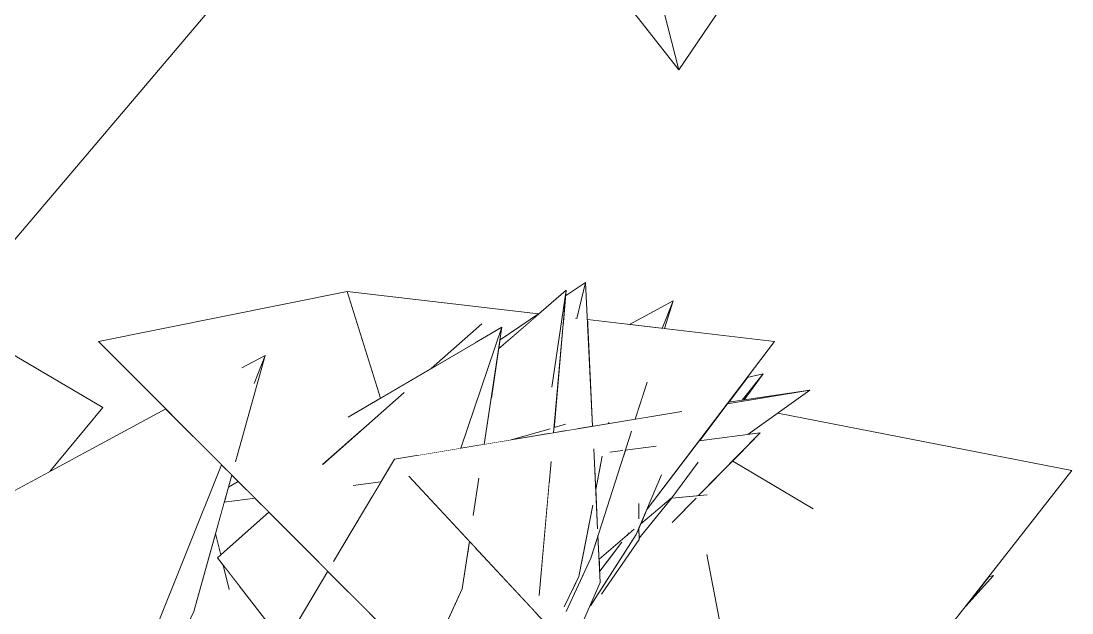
# Model space of a CAD drawing. Header units: millimetres. Extents: x -9413 to 8527, y -300 to 11224.
# Drawn here: x -8349 to -7772, y 3067 to 3392 of the extents above; entities that cross this region are included whole.
import ezdxf

# ---------------------------------------------------------------- set-up
doc = ezdxf.new("R2010")
doc.units = ezdxf.units.MM
doc.header["$MEASUREMENT"] = 0
doc.linetypes.add('Wipeout_Contour', pattern=[1000, 0, -1000])
doc.layers.add('Interior - Furniture', color=7, linetype='Continuous')
doc.layers.add('Interior - Furniture _Pen_No__4', color=7, linetype='Continuous', lineweight=20, true_color=0x029e21)

# ---------------------------------------------------------------- blocks, each defined once
blk = doc.blocks.new('Section Elem_40_6')
at = {"color": 254, "linetype": 'Wipeout_Contour', "lineweight": 0, "ltscale": 26468.92233}
blk.add_wipeout([(-7987.67, 3364.97), (-8072.96, 3700.94), (-8165.4, 3591.78)], dxfattribs=at).dxf.layer = 'Interior - Furniture'
at = {"color": 254, "linetype": 'Wipeout_Contour', "lineweight": 0, "ltscale": 54073.184029}
blk.add_wipeout([(-8242.49, 3400.93), (-8427.67, 3450.35), (-8426.11, 3297.64), (-8369.08, 3293.89), (-8416.5, 3245.8), (-8388.35, 3229.25)], dxfattribs=at).dxf.layer = 'Interior - Furniture'
at = {"color": 254, "linetype": 'Wipeout_Contour', "lineweight": 0, "ltscale": 43286.268578}
blk.add_wipeout([(-8043.63, 3228.51), (-8043.52, 3228.49), (-8043.35, 3167.9), (-8034.97, 3169.29), (-8038.85, 3248.27)], dxfattribs=at).dxf.layer = 'Interior - Furniture'
at = {"color": 254, "linetype": 'Wipeout_Contour', "lineweight": 0, "ltscale": 26090.128748}
blk.add_wipeout([(-8086.55, 3211.8), (-8064.13, 3231.32), (-8085.8, 3216.79)], dxfattribs=at).dxf.layer = 'Interior - Furniture'
at = {"color": 254, "linetype": 'Wipeout_Contour', "lineweight": 0, "ltscale": 25692.531304}
blk.add_wipeout([(-7941.34, 3198.08), (-7952.88, 3183.64), (-7951.86, 3183.79)], dxfattribs=at).dxf.layer = 'Interior - Furniture'
at = {"color": 254, "linetype": 'Wipeout_Contour', "lineweight": 0, "ltscale": 60369.665813}
blk.add_wipeout([(-8043.28, 3139.53), (-8043.23, 3123.58), (-8042.61, 3111.75), (-8034.93, 3126.02), (-8041.25, 3093.5), (-8032.2, 3112.93), (-8034.36, 3156.93)], dxfattribs=at).dxf.layer = 'Interior - Furniture'
at = {"color": 254, "linetype": 'Wipeout_Contour', "lineweight": 0, "ltscale": 60093.195115}
blk.add_wipeout([(-8009.49, 3109.06), (-8009.48, 3107.9), (-7992.03, 3129.21), (-7976.98, 3149.66), (-7996.92, 3125.62), (-7991.93, 3129.85), (-7991.64, 3129.88)], dxfattribs=at).dxf.layer = 'Interior - Furniture'
at = {"color": 254, "linetype": 'Wipeout_Contour', "lineweight": 0, "ltscale": 35270.312813}
blk.add_wipeout([(-8365.28, 2832.26), (-8253.91, 3067.65), (-8232.99, 3142.51), (-8238.67, 3148.21)], dxfattribs=at).dxf.layer = 'Interior - Furniture'
at = {"color": 254, "linetype": 'Wipeout_Contour', "lineweight": 0, "ltscale": 26219.126573}
blk.add_wipeout([(-8151.16, 3138.73), (-8166.46, 3136.74), (-8155.76, 3131)], dxfattribs=at).dxf.layer = 'Interior - Furniture'
at = {"color": 254, "linetype": 'Wipeout_Contour', "lineweight": 0, "ltscale": 60584.921775}
blk.add_wipeout([(-8113.97, 3064), (-8095.61, 3004.92), (-8070.64, 3037.72), (-8067.92, 3068.9), (-8099.19, 3102.51), (-8103.59, 3099.6), (-8106.54, 3080.13)], dxfattribs=at).dxf.layer = 'Interior - Furniture'
at = {"color": 254, "linetype": 'Wipeout_Contour', "lineweight": 0, "ltscale": 26208.532131}
blk.add_wipeout([(-8195.99, 3063.32), (-8157.26, 3066.66), (-8180.29, 3089.73)], dxfattribs=at).dxf.layer = 'Interior - Furniture'
at = {"color": 254, "linetype": 'Wipeout_Contour', "lineweight": 0, "ltscale": 26166.76092}
blk.add_wipeout([(-7987.67, 3364.97), (-7834.33, 3591.78), (-8072.96, 3700.94)], dxfattribs=at).dxf.layer = 'Interior - Furniture'
at = {"color": 254, "linetype": 'Wipeout_Contour', "lineweight": 0, "ltscale": 43356.2803}
blk.add_wipeout([(-8049.77, 3240.95), (-8051.13, 3225.55), (-8044.37, 3228.59), (-8043.63, 3228.51), (-8038.85, 3248.27)], dxfattribs=at).dxf.layer = 'Interior - Furniture'
at = {"color": 254, "linetype": 'Wipeout_Contour', "lineweight": 0, "ltscale": 69796.289748}
blk.add_wipeout([(-8064.66, 3230.97), (-8169.68, 3243.24), (-8151.47, 3184.64), (-8123.56, 3200.96), (-8095.77, 3225.56), (-8099.56, 3215), (-8084.75, 3223.66), (-8085.8, 3216.79)], dxfattribs=at).dxf.layer = 'Interior - Furniture'
at = {"color": 254, "linetype": 'Wipeout_Contour', "lineweight": 0, "ltscale": 26451.168648}
blk.add_wipeout([(-8230.97, 3149.74), (-8214.62, 3208.22), (-8220.78, 3192.87)], dxfattribs=at).dxf.layer = 'Interior - Furniture'
at = {"color": 254, "linetype": 'Wipeout_Contour', "lineweight": 0, "ltscale": 34268.971323}
blk.add_wipeout([(-7950.12, 3196.03), (-7960.4, 3182.53), (-7952.88, 3183.64), (-7941.34, 3198.08)], dxfattribs=at).dxf.layer = 'Interior - Furniture'
at = {"color": 254, "linetype": 'Wipeout_Contour', "lineweight": 0, "ltscale": 35524.534899}
blk.add_wipeout([(-8475.35, 3067.65), (-8365.28, 2832.26), (-8238.67, 3148.21), (-8269.21, 3178.79)], dxfattribs=at).dxf.layer = 'Interior - Furniture'
at = {"color": 254, "linetype": 'Wipeout_Contour', "lineweight": 0, "ltscale": 25899.044154}
blk.add_wipeout([(-8045.31, 3138.19), (-8043.23, 3123.58), (-8043.28, 3139.53)], dxfattribs=at).dxf.layer = 'Interior - Furniture'
at = {"color": 254, "linetype": 'Wipeout_Contour', "lineweight": 0, "ltscale": 43043.914814}
blk.add_wipeout([(-8036.01, 3096.91), (-8041.24, 3085.54), (-8040.04, 3062.73), (-8030.75, 3083.45), (-8032.02, 3109.33)], dxfattribs=at).dxf.layer = 'Interior - Furniture'
at = {"layer": 'Interior - Furniture _Pen_No__4', "linetype": 'Continuous'}
for p, q in [((-8072.96, 3700.94), (-7987.67, 3364.97)), ((-7987.67, 3364.97), (-8165.4, 3591.78)), ((-7987.67, 3364.97), (-7834.33, 3591.78))]:
    blk.add_line(p, q, dxfattribs=at)
at = {"color": 254, "linetype": 'Wipeout_Contour', "lineweight": 0, "ltscale": 98979.61934}
blk.add_wipeout([(-8460.29, 3218.94), (-8472.4, 3118.4), (-8465.98, 3123.13), (-8446.92, 3097.47), (-8398.56, 3119.82), (-8400.15, 3108.19), (-8332.94, 3144.43), (-8303.81, 3179.55), (-8454.38, 3268.06), (-8459.61, 3224.63), (-8456.54, 3222.79)], dxfattribs=at).dxf.layer = 'Interior - Furniture'
at = {"color": 254, "linetype": 'Wipeout_Contour', "lineweight": 0, "ltscale": 189437.61782}
blk.add_wipeout([(-8037.85, 3227.83), (-8034.97, 3169.29), (-8026.3, 3170.74), (-8026.07, 3171.57), (-8026.23, 3170.75), (-8012.51, 3173.04), (-8005.04, 3193.39), (-8011.53, 3173.2), (-7986.01, 3177.45), (-8016.68, 3157.14), (-8017.01, 3156.13), (-8000.23, 3158.3), (-8018.1, 3152.71), (-8032.02, 3109.33), (-8031.39, 3096.41), (-8016.09, 3109.37), (-8014.96, 3110.87), (-8009.56, 3126.9), (-8009.53, 3119.82), (-7997.11, 3142.64), (-8005.09, 3123.83), (-7935.06, 3215.82)], dxfattribs=at).dxf.layer = 'Interior - Furniture'
at = {"color": 254, "linetype": 'Wipeout_Contour', "lineweight": 0, "ltscale": 26466.278599}
blk.add_wipeout([(-8214.62, 3208.22), (-8227.44, 3201.31), (-8220.78, 3192.87)], dxfattribs=at).dxf.layer = 'Interior - Furniture'
at = {"color": 254, "linetype": 'Wipeout_Contour', "lineweight": 0, "ltscale": 43385.915403}
blk.add_wipeout([(-8094.51, 3159.38), (-8079.74, 3161.84), (-8059.31, 3167.68), (-8057.29, 3190.86), (-8090.67, 3184.68)], dxfattribs=at).dxf.layer = 'Interior - Furniture'
at = {"color": 254, "linetype": 'Wipeout_Contour', "lineweight": 0, "ltscale": 121052.249276}
blk.add_wipeout([(-8097.53, 3140.37), (-8135.91, 3141.98), (-8053.82, 3053.74), (-8049.46, 3067.66), (-8045.11, 3081.56), (-8050.65, 3070.15), (-8042.61, 3111.75), (-8043.23, 3123.58), (-8045.31, 3138.19), (-8058.77, 3138.75), (-8064.25, 3076.55), (-8060.22, 3138.81), (-8097.4, 3140.37), (-8100.37, 3120.82)], dxfattribs=at).dxf.layer = 'Interior - Furniture'
at = {"color": 254, "linetype": 'Wipeout_Contour', "lineweight": 0, "ltscale": 44004.568167}
blk.add_wipeout([(-8241.97, 3110.37), (-8239.12, 3098.71), (-8212.64, 3122.14), (-8220.26, 3129.77), (-8237.16, 3127.57)], dxfattribs=at).dxf.layer = 'Interior - Furniture'
at = {"color": 254, "linetype": 'Wipeout_Contour', "lineweight": 0, "ltscale": 26377.069492}
blk.add_wipeout([(-8237.72, 3092.99), (-8234.48, 3079.77), (-8228.57, 3081.21)], dxfattribs=at).dxf.layer = 'Interior - Furniture'
at = {"layer": 'Interior - Furniture _Pen_No__4', "linetype": 'Continuous'}
for p, q in [((-8388.35, 3229.25), (-8242.49, 3400.93)), ((-8303.81, 3179.55), (-8454.38, 3268.06)), ((-8230.98, 3149.69), (-8214.62, 3208.22)), ((-8227.45, 3201.3), (-8214.62, 3208.22)), ((-8214.62, 3208.22), (-8220.78, 3192.85)), ((-7950.12, 3196.03), (-7941.34, 3198.08)), ((-8332.94, 3144.43), (-8303.81, 3179.55))]:
    blk.add_line(p, q, dxfattribs=at)
at = {"color": 254, "linetype": 'Wipeout_Contour', "lineweight": 0, "ltscale": 25864.024997}
blk.add_wipeout([(-7990.68, 3238.17), (-7996.85, 3223.04), (-7995.58, 3222.89)], dxfattribs=at).dxf.layer = 'Interior - Furniture'
at = {"color": 254, "linetype": 'Wipeout_Contour', "lineweight": 0, "ltscale": 60612.42344}
blk.add_wipeout([(-8051.13, 3225.55), (-8056.15, 3168.58), (-8049.89, 3170.37), (-8049.4, 3166.89), (-8043.35, 3167.9), (-8043.52, 3228.49), (-8044.37, 3228.59)], dxfattribs=at).dxf.layer = 'Interior - Furniture'
at = {"color": 254, "linetype": 'Wipeout_Contour', "lineweight": 0, "ltscale": 25852.945818}
blk.add_wipeout([(-8005.04, 3193.39), (-8012.51, 3173.04), (-8011.53, 3173.2)], dxfattribs=at).dxf.layer = 'Interior - Furniture'
at = {"color": 254, "linetype": 'Wipeout_Contour', "lineweight": 0, "ltscale": 76676.656974}
blk.add_wipeout([(-7972.35, 3098.83), (-7939.63, 2931), (-7771.85, 3144.99), (-7933.36, 3176.57), (-7949.79, 3164.84), (-7942.94, 3165.73), (-7955, 3153.18), (-7958.02, 3150.12), (-7914.01, 3124.07)], dxfattribs=at).dxf.layer = 'Interior - Furniture'
at = {"color": 254, "linetype": 'Wipeout_Contour', "lineweight": 0, "ltscale": 25881.9874}
blk.add_wipeout([(-8033.2, 3146.2), (-8033.81, 3145.8), (-8033.74, 3144.29)], dxfattribs=at).dxf.layer = 'Interior - Furniture'
at = {"color": 254, "linetype": 'Wipeout_Contour', "lineweight": 0, "ltscale": 35225.976624}
blk.add_wipeout([(-8234.84, 3135.87), (-8237.16, 3127.57), (-8220.26, 3129.77), (-8229.48, 3139)], dxfattribs=at).dxf.layer = 'Interior - Furniture'
at = {"color": 254, "linetype": 'Wipeout_Contour', "lineweight": 0, "ltscale": 105492.93415}
blk.add_wipeout([(-8286.65, 2998.44), (-8276.54, 2979.44), (-8234.96, 3032.28), (-8214.88, 3031.54), (-8204.08, 3049.7), (-8228.57, 3081.21), (-8234.48, 3079.77), (-8237.72, 3092.99), (-8240.92, 3097.12), (-8239.12, 3098.71), (-8241.97, 3110.37), (-8253.91, 3067.65)], dxfattribs=at).dxf.layer = 'Interior - Furniture'
at = {"color": 254, "linetype": 'Wipeout_Contour', "lineweight": 0, "ltscale": 25811.099934}
blk.add_wipeout([(-8031.36, 3095.81), (-8031.06, 3089.72), (-8018.95, 3105.63)], dxfattribs=at).dxf.layer = 'Interior - Furniture'
at = {"color": 254, "linetype": 'Wipeout_Contour', "lineweight": 0, "ltscale": 137906.940815}
blk.add_wipeout([(-8088.49, 2945.57), (-8065.37, 3063.92), (-8065.19, 3065.96), (-8067.92, 3068.9), (-8070.64, 3037.72), (-8075.21, 3031.72), (-8074.67, 3020.7), (-8078.55, 3012.71), (-8078.67, 3008.7), (-8076.83, 3008.15), (-8081.8, 2997.33), (-8084.78, 2970.1), (-8084.54, 2970.15), (-8085.01, 2967.93), (-8085.8, 2960.72), (-8087.16, 2957.69)], dxfattribs=at).dxf.layer = 'Interior - Furniture'
at = {"layer": 'Interior - Furniture _Pen_No__4', "linetype": 'Continuous'}
for p, q in [((-8038.85, 3248.27), (-8043.63, 3228.51)), ((-8043.51, 3228.49), (-8044.42, 3228.6)), ((-8475.35, 3067.65), (-8269.21, 3178.79)), ((-8234.84, 3135.87), (-8229.48, 3139)), ((-8237.16, 3127.57), (-8220.26, 3129.77)), ((-8365.28, 2832.26), (-8253.91, 3067.65))]:
    blk.add_line(p, q, dxfattribs=at)
at = {"color": 254, "linetype": 'Wipeout_Contour', "lineweight": 0, "ltscale": 25883.240784}
blk.add_wipeout([(-7990.68, 3238.17), (-8014.8, 3225.14), (-7996.85, 3223.04)], dxfattribs=at).dxf.layer = 'Interior - Furniture'
at = {"color": 254, "linetype": 'Wipeout_Contour', "lineweight": 0, "ltscale": 25993.426929}
blk.add_wipeout([(-8079.74, 3161.84), (-8058.5, 3165.38), (-8058.33, 3167.96)], dxfattribs=at).dxf.layer = 'Interior - Furniture'
at = {"color": 254, "linetype": 'Wipeout_Contour', "lineweight": 0, "ltscale": 43106.046917}
blk.add_wipeout([(-8030.67, 3147.88), (-8033.26, 3134.57), (-8032.47, 3118.54), (-8020.2, 3152.05), (-8028.11, 3149.57)], dxfattribs=at).dxf.layer = 'Interior - Furniture'
at = {"color": 254, "linetype": 'Wipeout_Contour', "lineweight": 0, "ltscale": 25218.684328}
blk.add_wipeout([(-7817.59, 3086.65), (-7830.15, 3070.63), (-7814.87, 3087.36)], dxfattribs=at).dxf.layer = 'Interior - Furniture'
at = {"layer": 'Interior - Furniture _Pen_No__4', "linetype": 'Continuous'}
for p, q in [((-8014.8, 3225.14), (-7990.68, 3238.17)), ((-7990.68, 3238.17), (-7996.85, 3223.04)), ((-7995.58, 3222.89), (-7990.68, 3238.17)), ((-7935.06, 3215.82), (-8037.85, 3227.83)), ((-7814.87, 3087.36), (-7830.15, 3070.63)), ((-7817.59, 3086.65), (-7814.87, 3087.36))]:
    blk.add_line(p, q, dxfattribs=at)
at = {"color": 254, "linetype": 'Wipeout_Contour', "lineweight": 0, "ltscale": 34614.523515}
blk.add_wipeout([(-8056.15, 3168.58), (-8056.4, 3165.73), (-8049.4, 3166.89), (-8049.89, 3170.37)], dxfattribs=at).dxf.layer = 'Interior - Furniture'
at = {"color": 254, "linetype": 'Wipeout_Contour', "lineweight": 0, "ltscale": 154571.804726}
blk.add_wipeout([(-8049.46, 3067.66), (-8053.82, 3053.74), (-7939.63, 2931), (-7972.35, 3098.83), (-7985.44, 3120.7), (-7989.36, 3118.44), (-7991.34, 3116.46), (-7992.13, 3116.85), (-8009.77, 3106.7), (-8030.09, 3077.15), (-8029.43, 3081.22), (-8036.12, 3070.81), (-8028.36, 3087.87), (-8027.26, 3094.71), (-8031.06, 3089.72), (-8030.75, 3083.45), (-8040.04, 3062.73), (-8041.24, 3085.54)], dxfattribs=at).dxf.layer = 'Interior - Furniture'
at = {"color": 254, "linetype": 'Wipeout_Contour', "lineweight": 0, "ltscale": 25775.342272}
blk.add_wipeout([(-8005.26, 3123.44), (-8008.48, 3115.82), (-8001.64, 3121.62)], dxfattribs=at).dxf.layer = 'Interior - Furniture'
at = {"color": 254, "linetype": 'Wipeout_Contour', "lineweight": 0, "ltscale": 42978.20834}
blk.add_wipeout([(-8030.09, 3077.15), (-8009.48, 3107.12), (-8009.51, 3113.41), (-8010.99, 3109.9), (-8029.43, 3081.22)], dxfattribs=at).dxf.layer = 'Interior - Furniture'
at = {"color": 254, "linetype": 'Wipeout_Contour', "lineweight": 0, "ltscale": 34402.386983}
blk.add_wipeout([(-8027.26, 3094.71), (-8028.36, 3087.87), (-8016.01, 3107.93), (-8021.27, 3102.57)], dxfattribs=at).dxf.layer = 'Interior - Furniture'
at = {"color": 254, "linetype": 'Wipeout_Contour', "lineweight": 0, "ltscale": 42985.437765}
blk.add_wipeout([(-8014.96, 3110.87), (-8016.09, 3109.37), (-8014.06, 3111.1), (-8009.52, 3118.47), (-8009.56, 3126.9)], dxfattribs=at).dxf.layer = 'Interior - Furniture'
at = {"color": 254, "linetype": 'Wipeout_Contour', "lineweight": 0, "ltscale": 103384.967463}
blk.add_wipeout([(-8049.46, 3067.66), (-8036.01, 3096.91), (-8013.67, 3166.53), (-8018.76, 3155.9), (-8018.32, 3155.95), (-8020.2, 3152.05), (-8032.47, 3118.54), (-8032.2, 3112.93), (-8041.25, 3093.5), (-8042.55, 3086.83), (-8045.11, 3081.56), (-8047.94, 3072.5)], dxfattribs=at).dxf.layer = 'Interior - Furniture'
at = {"color": 254, "linetype": 'Wipeout_Contour', "lineweight": 0, "ltscale": 34481.83052}
blk.add_wipeout([(-8028.11, 3149.57), (-8020.2, 3152.05), (-8018.32, 3155.95), (-8025.55, 3155.02)], dxfattribs=at).dxf.layer = 'Interior - Furniture'
at = {"color": 254, "linetype": 'Wipeout_Contour', "lineweight": 0, "ltscale": 25832.250838}
blk.add_wipeout([(-8017.01, 3156.13), (-8018.1, 3152.71), (-8000.23, 3158.3)], dxfattribs=at).dxf.layer = 'Interior - Furniture'
at = {"color": 254, "linetype": 'Wipeout_Contour', "lineweight": 0, "ltscale": 85787.8711}
blk.add_wipeout([(-8005.09, 3123.83), (-8005.26, 3123.44), (-8001.64, 3121.62), (-7996.92, 3125.62), (-7976.98, 3149.66), (-7991.53, 3129.89), (-7976.76, 3131.3), (-7978.19, 3129.84), (-7942.94, 3165.73), (-7976.5, 3161.38)], dxfattribs=at).dxf.layer = 'Interior - Furniture'
at = {"color": 254, "linetype": 'Wipeout_Contour', "lineweight": 0, "ltscale": 25725.473689}
blk.add_wipeout([(-7992.13, 3116.85), (-7991.34, 3116.46), (-7978.19, 3129.84)], dxfattribs=at).dxf.layer = 'Interior - Furniture'
at = {"color": 254, "linetype": 'Wipeout_Contour', "lineweight": 0, "ltscale": 25723.605076}
blk.add_wipeout([(-7978.19, 3129.84), (-7991.34, 3116.46), (-7989.36, 3118.44)], dxfattribs=at).dxf.layer = 'Interior - Furniture'
at = {"color": 254, "linetype": 'Wipeout_Contour', "lineweight": 0, "ltscale": 207685.965468}
blk.add_wipeout([(-8177.16, 3095), (-8123.78, 3088.14), (-8110.47, 3114.63), (-8135.91, 3141.98), (-8097.53, 3140.37), (-8097.34, 3140.75), (-8097.4, 3140.37), (-8060.22, 3138.81), (-8057.78, 3149.98), (-8058.77, 3138.75), (-8045.31, 3138.19), (-8043.28, 3139.53), (-8034.36, 3156.93), (-8033.81, 3145.8), (-8033.2, 3146.2), (-8029.7, 3152.9), (-8030.67, 3147.88), (-8028.11, 3149.57), (-8025.55, 3155.02), (-8018.76, 3155.9), (-8013.67, 3166.53), (-8016.68, 3157.14), (-7986.01, 3177.45), (-8143.76, 3151.18)], dxfattribs=at).dxf.layer = 'Interior - Furniture'
at = {"color": 254, "linetype": 'Wipeout_Contour', "lineweight": 0, "ltscale": 51363.666397}
blk.add_wipeout([(-7942.94, 3165.73), (-7976.76, 3131.3), (-7976.65, 3131.31), (-7958.07, 3150.16), (-7958.02, 3150.12), (-7955, 3153.18)], dxfattribs=at).dxf.layer = 'Interior - Furniture'
at = {"layer": 'Interior - Furniture _Pen_No__4', "linetype": 'Continuous'}
for p, q in [((-8034.97, 3169.29), (-8038.85, 3248.27)), ((-8011.53, 3173.2), (-8005.03, 3193.43)), ((-8025.58, 3155.01), (-8018.32, 3155.96)), ((-8017.01, 3156.13), (-8000.15, 3158.31))]:
    blk.add_line(p, q, dxfattribs=at)
at = {"color": 254, "linetype": 'Wipeout_Contour', "lineweight": 0, "ltscale": 51975.014287}
blk.add_wipeout([(-8059.31, 3167.68), (-8058.33, 3167.96), (-8058.5, 3165.38), (-8056.4, 3165.73), (-8049.49, 3244.07), (-8057.29, 3190.86)], dxfattribs=at).dxf.layer = 'Interior - Furniture'
at = {"color": 254, "linetype": 'Wipeout_Contour', "lineweight": 0, "ltscale": 26093.306465}
blk.add_wipeout([(-8084.75, 3223.66), (-8107.36, 3157.24), (-8094.51, 3159.38)], dxfattribs=at).dxf.layer = 'Interior - Furniture'
at = {"color": 254, "linetype": 'Wipeout_Contour', "lineweight": 0, "ltscale": 34243.769489}
blk.add_wipeout([(-7961.11, 3181.59), (-7976.5, 3161.38), (-7949.79, 3164.84), (-7915.75, 3189.15)], dxfattribs=at).dxf.layer = 'Interior - Furniture'
at = {"color": 254, "linetype": 'Wipeout_Contour', "lineweight": 0, "ltscale": 25889.36044}
blk.add_wipeout([(-8026.3, 3170.74), (-8026.23, 3170.75), (-8026.07, 3171.57)], dxfattribs=at).dxf.layer = 'Interior - Furniture'
at = {"color": 254, "linetype": 'Wipeout_Contour', "lineweight": 0, "ltscale": 25932.845301}
blk.add_wipeout([(-8060.22, 3138.81), (-8064.25, 3076.55), (-8057.78, 3149.98)], dxfattribs=at).dxf.layer = 'Interior - Furniture'
at = {"color": 254, "linetype": 'Wipeout_Contour', "lineweight": 0, "ltscale": 34503.512496}
blk.add_wipeout([(-8033.2, 3146.2), (-8033.74, 3144.29), (-8033.26, 3134.57), (-8029.7, 3152.9)], dxfattribs=at).dxf.layer = 'Interior - Furniture'
at = {"color": 254, "linetype": 'Wipeout_Contour', "lineweight": 0, "ltscale": 26051.607313}
blk.add_wipeout([(-8097.53, 3140.37), (-8100.37, 3120.82), (-8097.34, 3140.75)], dxfattribs=at).dxf.layer = 'Interior - Furniture'
at = {"color": 254, "linetype": 'Wipeout_Contour', "lineweight": 0, "ltscale": 34476.030898}
blk.add_wipeout([(-8050.65, 3070.15), (-8042.55, 3086.83), (-8034.93, 3126.02), (-8042.61, 3111.75)], dxfattribs=at).dxf.layer = 'Interior - Furniture'
at = {"color": 254, "linetype": 'Wipeout_Contour', "lineweight": 0, "ltscale": 60205.232395}
blk.add_wipeout([(-8031.39, 3096.41), (-8031.36, 3095.81), (-8018.95, 3105.63), (-8021.27, 3102.57), (-8015.97, 3107.97), (-8015.96, 3107.99), (-8012.08, 3112.77)], dxfattribs=at).dxf.layer = 'Interior - Furniture'
at = {"color": 254, "linetype": 'Wipeout_Contour', "lineweight": 0, "ltscale": 26026.543369}
blk.add_wipeout([(-8102.59, 3106.17), (-8103.59, 3099.6), (-8099.19, 3102.51)], dxfattribs=at).dxf.layer = 'Interior - Furniture'
at = {"layer": 'Interior - Furniture _Pen_No__4', "linetype": 'Continuous'}
for p, q in [((-8079.74, 3161.84), (-8058.33, 3167.96)), ((-8056.15, 3168.58), (-8049.88, 3170.37)), ((-8026.23, 3170.75), (-8026.06, 3171.62)), ((-7976.5, 3161.38), (-7942.94, 3165.73)), ((-7955.01, 3153.17), (-7942.94, 3165.73)), ((-8064.26, 3076.48), (-8057.78, 3149.99)), ((-8100.44, 3120.32), (-8097.34, 3140.76)), ((-8050.66, 3070.14), (-8042.55, 3086.83))]:
    blk.add_line(p, q, dxfattribs=at)
at = {"color": 254, "linetype": 'Wipeout_Contour', "lineweight": 0, "ltscale": 52384.068606}
blk.add_wipeout([(-8169.06, 3174.35), (-8162.52, 3166.49), (-8138.47, 3187.77), (-8130.66, 3153.36), (-8107.36, 3157.24), (-8084.75, 3223.66)], dxfattribs=at).dxf.layer = 'Interior - Furniture'
at = {"color": 254, "linetype": 'Wipeout_Contour', "lineweight": 0, "ltscale": 25679.782412}
blk.add_wipeout([(-7960.4, 3182.53), (-7961.11, 3181.59), (-7915.75, 3189.15)], dxfattribs=at).dxf.layer = 'Interior - Furniture'
at = {"color": 254, "linetype": 'Wipeout_Contour', "lineweight": 0, "ltscale": 68656.524205}
blk.add_wipeout([(-8009.77, 3106.7), (-7992.13, 3116.85), (-7978.19, 3129.84), (-7976.76, 3131.3), (-7991.53, 3129.89), (-7992.03, 3129.21), (-8009.48, 3107.9), (-8009.48, 3107.12)], dxfattribs=at).dxf.layer = 'Interior - Furniture'
at = {"color": 254, "linetype": 'Wipeout_Contour', "lineweight": 0, "ltscale": 104232.776617}
blk.add_wipeout([(-8177.9, 2950.02), (-8165.21, 2952.75), (-8106.54, 3080.13), (-8102.59, 3106.17), (-8110.47, 3114.63), (-8123.78, 3088.14), (-8128.42, 3037.79), (-8138.77, 3048.15), (-8154.57, 2985.98), (-8157.18, 2989.34), (-8169.93, 2973.07), (-8170.09, 2972.95)], dxfattribs=at).dxf.layer = 'Interior - Furniture'
at = {"layer": 'Interior - Furniture _Pen_No__4', "linetype": 'Continuous'}
for p, q in [((-8306.18, 3215.82), (-8169.68, 3243.24)), ((-7941.34, 3198.08), (-7952.88, 3183.64)), ((-7951.86, 3183.79), (-7941.34, 3198.08)), ((-7961.11, 3181.59), (-7915.75, 3189.15)), ((-7960.4, 3182.53), (-7915.75, 3189.15)), ((-7915.75, 3189.15), (-7949.79, 3164.84)), ((-8106.54, 3080.13), (-8102.59, 3106.17))]:
    blk.add_line(p, q, dxfattribs=at)
at = {"color": 254, "linetype": 'Wipeout_Contour', "lineweight": 0, "ltscale": 34740.404517}
blk.add_wipeout([(-8090.67, 3184.68), (-8057.29, 3190.86), (-8049.49, 3244.07), (-8086.55, 3211.8)], dxfattribs=at).dxf.layer = 'Interior - Furniture'
at = {"color": 254, "linetype": 'Wipeout_Contour', "lineweight": 0, "ltscale": 26160.816485}
blk.add_wipeout([(-8123.56, 3200.96), (-8099.56, 3215), (-8095.77, 3225.56)], dxfattribs=at).dxf.layer = 'Interior - Furniture'
at = {"color": 254, "linetype": 'Wipeout_Contour', "lineweight": 0, "ltscale": 52439.370464}
blk.add_wipeout([(-8183.13, 3148.25), (-8161.02, 3137.45), (-8151.16, 3138.73), (-8143.76, 3151.18), (-8130.66, 3153.36), (-8138.47, 3187.77)], dxfattribs=at).dxf.layer = 'Interior - Furniture'
at = {"color": 254, "linetype": 'Wipeout_Contour', "lineweight": 0, "ltscale": 42943.562752}
blk.add_wipeout([(-8009.51, 3113.41), (-8009.49, 3109.06), (-7991.64, 3129.88), (-7991.93, 3129.85), (-8008.48, 3115.82)], dxfattribs=at).dxf.layer = 'Interior - Furniture'
at = {"color": 254, "linetype": 'Wipeout_Contour', "lineweight": 0, "ltscale": 61174.127853}
blk.add_wipeout([(-8212.64, 3122.14), (-8240.92, 3097.12), (-8154.57, 2985.98), (-8138.77, 3048.15), (-8157.26, 3066.66), (-8195.99, 3063.32), (-8180.29, 3089.73)], dxfattribs=at).dxf.layer = 'Interior - Furniture'
at = {"layer": 'Interior - Furniture _Pen_No__4', "linetype": 'Continuous'}
for p, q in [((-8049.77, 3240.95), (-8038.85, 3248.27)), ((-8064.66, 3230.97), (-8169.68, 3243.24)), ((-8169.68, 3243.24), (-8151.47, 3184.64)), ((-8086.55, 3211.8), (-8049.49, 3244.07)), ((-8049.49, 3244.07), (-8057.29, 3190.83)), ((-8056.4, 3165.73), (-8049.49, 3244.07)), ((-8085.8, 3216.79), (-8064.13, 3231.32)), ((-8123.56, 3200.96), (-8095.74, 3225.58)), ((-8169.07, 3174.34), (-8084.75, 3223.66)), ((-8084.75, 3223.66), (-8107.36, 3157.24)), ((-8094.51, 3159.38), (-8084.75, 3223.66)), ((-8128.42, 3037.78), (-8306.18, 3215.82)), ((-8183.15, 3148.24), (-8138.45, 3187.79)), ((-8177.16, 3094.99), (-8143.76, 3151.18)), ((-8238.67, 3148.21), (-8365.28, 2832.26)), ((-8253.91, 3067.65), (-8232.99, 3142.51)), ((-8166.47, 3136.74), (-8151.16, 3138.73)), ((-8240.92, 3097.12), (-8212.64, 3122.14)), ((-8239.12, 3098.71), (-8241.97, 3110.37)), ((-8154.56, 2985.98), (-8240.92, 3097.12)), ((-8234.48, 3079.75), (-8237.72, 3092.99)), ((-8196, 3063.3), (-8180.29, 3089.73)), ((-8165.21, 2952.75), (-8106.54, 3080.13))]:
    blk.add_line(p, q, dxfattribs=at)
at = {"color": 254, "linetype": 'Wipeout_Contour', "lineweight": 0, "ltscale": 94566.354677}
blk.add_wipeout([(-8028.36, 3087.87), (-8036.12, 3070.81), (-8010.99, 3109.9), (-7997.11, 3142.64), (-8009.53, 3119.82), (-8009.52, 3118.47), (-8014.06, 3111.1), (-8012.08, 3112.77), (-8015.96, 3107.99), (-8015.97, 3107.97), (-8016.01, 3107.93)], dxfattribs=at).dxf.layer = 'Interior - Furniture'
at = {"color": 254, "linetype": 'Wipeout_Contour', "lineweight": 0, "ltscale": 42854.890004}
blk.add_wipeout([(-7978.19, 3129.84), (-7989.36, 3118.44), (-7985.44, 3120.7), (-7972.08, 3131.75), (-7976.76, 3131.3)], dxfattribs=at).dxf.layer = 'Interior - Furniture'
at = {"layer": 'Interior - Furniture _Pen_No__4', "linetype": 'Continuous'}
for p, q in [((-8036.01, 3096.91), (-8013.66, 3166.54)), ((-8032.2, 3112.92), (-8034.36, 3156.94)), ((-8033.26, 3134.57), (-8029.7, 3152.91)), ((-8010.99, 3109.9), (-7997.11, 3142.66)), ((-8009.52, 3118.46), (-8009.56, 3126.92)), ((-8009.48, 3107.9), (-7992.03, 3129.21)), ((-8008.48, 3115.82), (-7991.93, 3129.85)), ((-7991.93, 3129.85), (-7991.63, 3129.88)), ((-8042.55, 3086.83), (-8034.92, 3126.04)), ((-8036.13, 3070.8), (-8010.99, 3109.9)), ((-8030.75, 3083.45), (-8032.02, 3109.33)), ((-8031.39, 3096.41), (-8012.08, 3112.78)), ((-8016.09, 3109.37), (-8014.94, 3110.89)), ((-8009.48, 3107.12), (-8009.51, 3113.41)), ((-8031.06, 3089.72), (-8018.94, 3105.64)), ((-8030.1, 3077.14), (-8009.48, 3107.12)), ((-8049.46, 3067.65), (-8036.01, 3096.91)), ((-8040.05, 3062.72), (-8030.75, 3083.45))]:
    blk.add_line(p, q, dxfattribs=at)
at = {"color": 254, "linetype": 'Wipeout_Contour', "lineweight": 0, "ltscale": 51327.623057}
blk.add_wipeout([(-7985.44, 3120.7), (-7972.35, 3098.83), (-7914.01, 3124.07), (-7958.07, 3150.16), (-7976.65, 3131.31), (-7972.08, 3131.75)], dxfattribs=at).dxf.layer = 'Interior - Furniture'
at = {"layer": 'Interior - Furniture _Pen_No__4', "linetype": 'Continuous'}
for p, q in [((-8005.09, 3123.83), (-7935.06, 3215.82)), ((-8143.76, 3151.18), (-7985.99, 3177.45)), ((-7771.85, 3144.99), (-7933.36, 3176.57)), ((-7942.94, 3165.73), (-7976.76, 3131.3)), ((-7992.03, 3129.21), (-7976.97, 3149.67)), ((-7913.97, 3124.05), (-7958.07, 3150.16)), ((-7939.63, 2931), (-7771.85, 3144.99)), ((-7939.63, 2931), (-8135.92, 3141.99)), ((-7991.53, 3129.89), (-7972.08, 3131.75)), ((-7978.15, 3129.89), (-7991.34, 3116.45)), ((-7972.35, 3098.88), (-7939.63, 2931))]:
    blk.add_line(p, q, dxfattribs=at)

msp = doc.modelspace()

# ---------------------------------------------------------------- block references
at = {"layer": 'Interior - Furniture'}
msp.add_blockref('Section Elem_40_6', (0, 0), dxfattribs=at)

doc.saveas('drawing.dxf')
